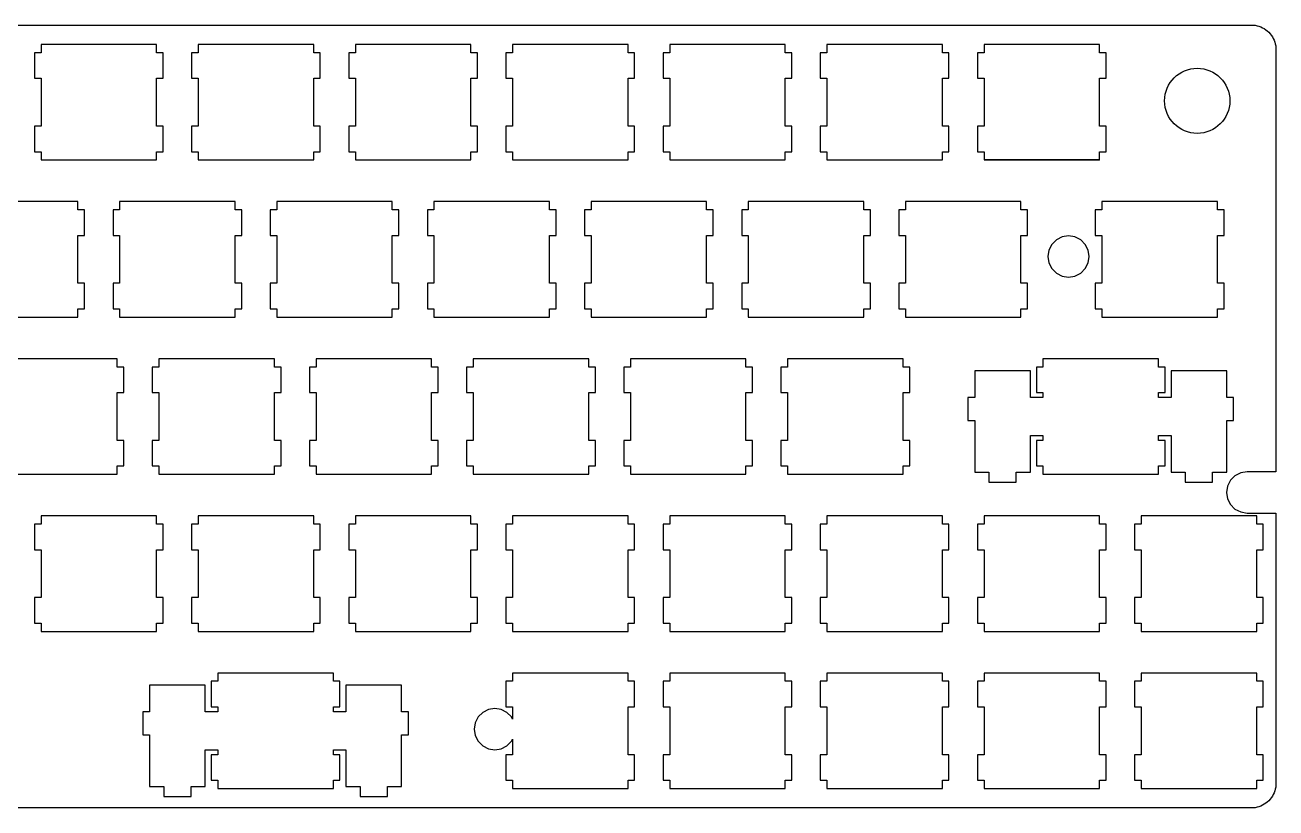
# Model space of a CAD drawing. Extents: x 0 to 285, y 0 to 95.
# Drawn here: x 133.8 to 285.5, y 0.2 to 95.2 of the extents above; entities that cross this region are included whole.
import ezdxf

# ---------------------------------------------------------------- set-up
doc = ezdxf.new("R2010")
doc.units = 0
doc.header["$MEASUREMENT"] = 0

msp = doc.modelspace()

# ---------------------------------------------------------------- linework, layer by layer
at = {"color": 0}
for p, q in [((3.09507, 95.1548), (282.47, 95.1548)), ((282.47, 95.1548), (282.706, 95.1452)), ((282.706, 95.1452), (282.94, 95.1191)), ((282.94, 95.1191), (283.17, 95.0722)), ((283.17, 95.0722), (283.398, 95.0087)), ((283.398, 95.0087), (283.618, 94.9262)), ((283.618, 94.9262), (283.832, 94.8284)), ((283.832, 94.8284), (284.037, 94.7127)), ((284.037, 94.7127), (284.234, 94.5829)), ((284.234, 94.5829), (284.419, 94.4369)), ((284.419, 94.4369), (284.591, 94.277)), ((284.591, 94.277), (284.751, 94.1035)), ((284.751, 94.1035), (284.897, 93.919)), ((135.782, 92.7929), (135.782, 91.7924)), ((149.783, 92.7929), (135.782, 92.7929)), ((149.783, 91.7924), (149.783, 92.7929)), ((154.831, 92.7929), (154.831, 91.7924)), ((168.832, 92.7929), (154.831, 92.7929)), ((168.832, 91.7924), (168.832, 92.7929)), ((173.882, 92.7929), (173.882, 91.7924)), ((187.883, 92.7929), (173.882, 92.7929)), ((187.883, 91.7924), (187.883, 92.7929)), ((192.931, 92.7929), (192.931, 91.7924)), ((206.932, 92.7929), (192.931, 92.7929)), ((206.932, 91.7924), (206.932, 92.7929)), ((211.982, 92.7929), (211.982, 91.7924)), ((225.983, 92.7929), (211.982, 92.7929)), ((225.983, 91.7924), (225.983, 92.7929)), ((231.032, 92.7929), (231.032, 91.7924)), ((245.033, 92.7929), (231.032, 92.7929)), ((245.033, 91.7924), (245.033, 92.7929)), ((250.081, 92.7929), (250.081, 91.7924)), ((264.082, 92.7929), (250.081, 92.7929)), ((264.082, 91.7924), (264.082, 92.7929)), ((284.897, 93.919), (285.028, 93.7232)), ((285.028, 93.7232), (285.144, 93.5164)), ((285.144, 93.5164), (285.242, 93.3027)), ((285.242, 93.3027), (285.323, 93.0822)), ((285.323, 93.0822), (285.388, 92.855)), ((285.388, 92.855), (285.433, 92.625)), ((285.433, 92.625), (285.461, 92.3907)), ((135.782, 91.7924), (134.983, 91.7924)), ((134.983, 91.7924), (134.983, 88.6919)), ((150.581, 91.7924), (149.783, 91.7924)), ((150.581, 88.6919), (150.581, 91.7924)), ((154.831, 91.7924), (154.033, 91.7924)), ((154.033, 91.7924), (154.033, 88.6919)), ((169.632, 91.7924), (168.832, 91.7924)), ((169.632, 88.6919), (169.632, 91.7924)), ((173.882, 91.7924), (173.082, 91.7924)), ((173.082, 91.7924), (173.082, 88.6919)), ((188.681, 91.7924), (187.883, 91.7924)), ((188.681, 88.6919), (188.681, 91.7924)), ((192.931, 91.7924), (192.133, 91.7924)), ((192.133, 91.7924), (192.133, 88.6919)), ((207.732, 91.7924), (206.932, 91.7924)), ((207.732, 88.6919), (207.732, 91.7924)), ((211.982, 91.7924), (211.182, 91.7924)), ((211.182, 91.7924), (211.182, 88.6919)), ((226.782, 91.7924), (225.983, 91.7924)), ((226.782, 88.6919), (226.782, 91.7924)), ((231.032, 91.7924), (230.233, 91.7924)), ((230.233, 91.7924), (230.233, 88.6919)), ((245.831, 91.7924), (245.033, 91.7924)), ((245.831, 88.6919), (245.831, 91.7924)), ((250.081, 91.7924), (249.283, 91.7924)), ((249.283, 91.7924), (249.283, 88.6919)), ((264.881, 91.7924), (264.082, 91.7924)), ((264.881, 88.6919), (264.881, 91.7924)), ((285.461, 92.3907), (285.47, 92.1551)), ((285.47, 92.1551), (285.47, 40.991)), ((134.983, 88.6919), (135.782, 88.6919)), ((135.782, 88.6919), (135.782, 82.8933)), ((149.783, 82.8933), (149.783, 88.6919)), ((149.783, 88.6919), (150.581, 88.6919)), ((154.033, 88.6919), (154.831, 88.6919)), ((154.831, 88.6919), (154.831, 82.8933)), ((168.832, 82.8933), (168.832, 88.6919)), ((168.832, 88.6919), (169.632, 88.6919)), ((173.082, 88.6919), (173.882, 88.6919)), ((173.882, 88.6919), (173.882, 82.8933)), ((187.883, 82.8933), (187.883, 88.6919)), ((187.883, 88.6919), (188.681, 88.6919)), ((192.133, 88.6919), (192.931, 88.6919)), ((192.931, 88.6919), (192.931, 82.8933)), ((206.932, 82.8933), (206.932, 88.6919)), ((206.932, 88.6919), (207.732, 88.6919)), ((211.182, 88.6919), (211.982, 88.6919)), ((211.982, 88.6919), (211.982, 82.8933)), ((225.983, 82.8933), (225.983, 88.6919)), ((225.983, 88.6919), (226.782, 88.6919)), ((230.233, 88.6919), (231.032, 88.6919)), ((231.032, 88.6919), (231.032, 82.8933)), ((245.033, 82.8933), (245.033, 88.6919)), ((245.033, 88.6919), (245.831, 88.6919)), ((249.283, 88.6919), (250.081, 88.6919)), ((250.081, 88.6919), (250.081, 82.8933)), ((264.082, 82.8933), (264.082, 88.6919)), ((264.082, 88.6919), (264.881, 88.6919)), ((135.782, 82.8933), (134.983, 82.8933)), ((134.983, 82.8933), (134.983, 79.7927)), ((150.581, 82.8933), (149.783, 82.8933)), ((150.581, 79.7927), (150.581, 82.8933)), ((154.831, 82.8933), (154.033, 82.8933)), ((154.033, 82.8933), (154.033, 79.7927)), ((169.632, 82.8933), (168.832, 82.8933)), ((169.632, 79.7927), (169.632, 82.8933)), ((173.882, 82.8933), (173.082, 82.8933)), ((173.082, 82.8933), (173.082, 79.7927)), ((188.681, 82.8933), (187.883, 82.8933)), ((188.681, 79.7927), (188.681, 82.8933)), ((192.931, 82.8933), (192.133, 82.8933)), ((192.133, 82.8933), (192.133, 79.7927)), ((207.732, 82.8933), (206.932, 82.8933)), ((207.732, 79.7927), (207.732, 82.8933)), ((211.982, 82.8933), (211.182, 82.8933)), ((211.182, 82.8933), (211.182, 79.7927)), ((226.782, 82.8933), (225.983, 82.8933)), ((226.782, 79.7927), (226.782, 82.8933)), ((231.032, 82.8933), (230.233, 82.8933)), ((230.233, 82.8933), (230.233, 79.7927)), ((245.831, 82.8933), (245.033, 82.8933)), ((245.831, 79.7927), (245.831, 82.8933)), ((250.081, 82.8933), (249.283, 82.8933)), ((249.283, 82.8933), (249.283, 79.7927)), ((264.881, 82.8933), (264.082, 82.8933)), ((264.881, 79.7927), (264.881, 82.8933)), ((134.983, 79.7927), (135.782, 79.7927)), ((135.782, 79.7927), (135.782, 78.7922)), ((149.783, 78.7922), (149.783, 79.7927)), ((149.783, 79.7927), (150.581, 79.7927)), ((154.033, 79.7927), (154.831, 79.7927)), ((154.831, 79.7927), (154.831, 78.7922)), ((168.832, 78.7922), (168.832, 79.7927)), ((168.832, 79.7927), (169.632, 79.7927)), ((173.082, 79.7927), (173.882, 79.7927)), ((173.882, 79.7927), (173.882, 78.7922)), ((187.883, 78.7922), (187.883, 79.7927)), ((187.883, 79.7927), (188.681, 79.7927)), ((192.133, 79.7927), (192.931, 79.7927)), ((192.931, 79.7927), (192.931, 78.7922)), ((206.932, 78.7922), (206.932, 79.7927)), ((206.932, 79.7927), (207.732, 79.7927)), ((211.182, 79.7927), (211.982, 79.7927)), ((211.982, 79.7927), (211.982, 78.7922)), ((225.983, 78.7922), (225.983, 79.7927)), ((225.983, 79.7927), (226.782, 79.7927)), ((230.233, 79.7927), (231.032, 79.7927)), ((231.032, 79.7927), (231.032, 78.7922)), ((245.033, 78.7922), (245.033, 79.7927)), ((245.033, 79.7927), (245.831, 79.7927)), ((249.283, 79.7927), (250.081, 79.7927)), ((250.081, 79.7927), (250.081, 78.7922)), ((264.082, 78.7922), (264.082, 79.7927)), ((264.082, 79.7927), (264.881, 79.7927)), ((135.782, 78.7922), (149.783, 78.7922)), ((154.831, 78.7922), (168.832, 78.7922)), ((173.882, 78.7922), (187.883, 78.7922)), ((192.931, 78.7922), (206.932, 78.7922)), ((211.982, 78.7922), (225.983, 78.7922)), ((231.032, 78.7922), (245.033, 78.7922)), ((250.081, 78.7922), (264.082, 78.7922)), ((140.258, 73.7429), (126.257, 73.7429)), ((140.258, 72.7424), (140.258, 73.7429)), ((145.306, 73.7429), (145.306, 72.7424)), ((159.307, 73.7429), (145.306, 73.7429)), ((159.307, 72.7424), (159.307, 73.7429)), ((164.357, 73.7429), (164.357, 72.7424)), ((178.358, 73.7429), (164.357, 73.7429)), ((178.358, 72.7424), (178.358, 73.7429)), ((183.407, 73.7429), (183.407, 72.7424)), ((197.408, 73.7429), (183.407, 73.7429)), ((197.408, 72.7424), (197.408, 73.7429)), ((202.456, 73.7429), (202.456, 72.7424)), ((216.457, 73.7429), (202.456, 73.7429)), ((216.457, 72.7424), (216.457, 73.7429)), ((221.507, 73.7429), (221.507, 72.7424)), ((235.508, 73.7429), (221.507, 73.7429)), ((235.508, 72.7424), (235.508, 73.7429)), ((240.556, 73.7429), (240.556, 72.7424)), ((254.557, 73.7429), (240.556, 73.7429)), ((254.557, 72.7424), (254.557, 73.7429)), ((264.37, 73.7429), (264.37, 72.7424)), ((278.369, 73.7429), (264.37, 73.7429)), ((278.369, 72.7424), (278.369, 73.7429)), ((141.056, 72.7424), (140.258, 72.7424)), ((141.056, 69.6419), (141.056, 72.7424)), ((145.306, 72.7424), (144.508, 72.7424)), ((144.508, 72.7424), (144.508, 69.6419)), ((160.107, 72.7424), (159.307, 72.7424)), ((160.107, 69.6419), (160.107, 72.7424)), ((164.357, 72.7424), (163.557, 72.7424)), ((163.557, 72.7424), (163.557, 69.6419)), ((179.157, 72.7424), (178.358, 72.7424)), ((179.157, 69.6419), (179.157, 72.7424)), ((183.407, 72.7424), (182.608, 72.7424)), ((182.608, 72.7424), (182.608, 69.6419)), ((198.206, 72.7424), (197.408, 72.7424)), ((198.206, 69.6419), (198.206, 72.7424)), ((202.456, 72.7424), (201.658, 72.7424)), ((201.658, 72.7424), (201.658, 69.6419)), ((217.257, 72.7424), (216.457, 72.7424)), ((217.257, 69.6419), (217.257, 72.7424)), ((221.507, 72.7424), (220.707, 72.7424)), ((220.707, 72.7424), (220.707, 69.6419)), ((236.306, 72.7424), (235.508, 72.7424)), ((236.306, 69.6419), (236.306, 72.7424)), ((240.556, 72.7424), (239.758, 72.7424)), ((239.758, 72.7424), (239.758, 69.6419)), ((255.356, 72.7424), (254.557, 72.7424)), ((255.356, 69.6419), (255.356, 72.7424)), ((264.37, 72.7424), (263.569, 72.7424)), ((263.569, 72.7424), (263.569, 69.6419)), ((279.17, 72.7424), (278.369, 72.7424)), ((279.17, 69.6419), (279.17, 72.7424)), ((140.258, 63.8433), (140.258, 69.6419)), ((140.258, 69.6419), (141.056, 69.6419)), ((144.508, 69.6419), (145.306, 69.6419)), ((145.306, 69.6419), (145.306, 63.8433)), ((159.307, 63.8433), (159.307, 69.6419)), ((159.307, 69.6419), (160.107, 69.6419)), ((163.557, 69.6419), (164.357, 69.6419)), ((164.357, 69.6419), (164.357, 63.8433)), ((178.358, 63.8433), (178.358, 69.6419)), ((178.358, 69.6419), (179.157, 69.6419)), ((182.608, 69.6419), (183.407, 69.6419)), ((183.407, 69.6419), (183.407, 63.8433)), ((197.408, 63.8433), (197.408, 69.6419)), ((197.408, 69.6419), (198.206, 69.6419)), ((201.658, 69.6419), (202.456, 69.6419)), ((202.456, 69.6419), (202.456, 63.8433)), ((216.457, 63.8433), (216.457, 69.6419)), ((216.457, 69.6419), (217.257, 69.6419)), ((220.707, 69.6419), (221.507, 69.6419)), ((221.507, 69.6419), (221.507, 63.8433)), ((235.508, 63.8433), (235.508, 69.6419)), ((235.508, 69.6419), (236.306, 69.6419)), ((239.758, 69.6419), (240.556, 69.6419)), ((240.556, 69.6419), (240.556, 63.8433)), ((254.557, 63.8433), (254.557, 69.6419)), ((254.557, 69.6419), (255.356, 69.6419)), ((258.309, 68.5617), (257.955, 67.8642)), ((258.863, 69.1141), (258.309, 68.5617)), ((259.559, 69.4697), (258.863, 69.1141)), ((260.332, 69.5911), (259.559, 69.4697)), ((261.105, 69.4697), (260.332, 69.5911)), ((261.801, 69.1141), (261.105, 69.4697)), ((262.355, 68.5617), (261.801, 69.1141)), ((262.709, 67.8642), (262.355, 68.5617)), ((263.569, 69.6419), (264.37, 69.6419)), ((264.37, 69.6419), (264.37, 63.8433)), ((278.369, 63.8433), (278.369, 69.6419)), ((278.369, 69.6419), (279.17, 69.6419)), ((257.955, 67.8642), (257.832, 67.0913)), ((257.832, 67.0913), (257.955, 66.3194)), ((262.832, 67.0913), (262.709, 67.8642)), ((262.709, 66.3194), (262.832, 67.0913)), ((257.955, 66.3194), (258.309, 65.6223)), ((258.309, 65.6223), (258.863, 65.0695)), ((261.801, 65.0695), (262.355, 65.6223)), ((262.355, 65.6223), (262.709, 66.3194)), ((141.056, 63.8433), (140.258, 63.8433)), ((141.056, 60.7427), (141.056, 63.8433)), ((145.306, 63.8433), (144.508, 63.8433)), ((144.508, 63.8433), (144.508, 60.7427)), ((160.107, 63.8433), (159.307, 63.8433)), ((160.107, 60.7427), (160.107, 63.8433)), ((164.357, 63.8433), (163.557, 63.8433)), ((163.557, 63.8433), (163.557, 60.7427)), ((179.157, 63.8433), (178.358, 63.8433)), ((179.157, 60.7427), (179.157, 63.8433)), ((183.407, 63.8433), (182.608, 63.8433)), ((182.608, 63.8433), (182.608, 60.7427)), ((198.206, 63.8433), (197.408, 63.8433)), ((198.206, 60.7427), (198.206, 63.8433)), ((202.456, 63.8433), (201.658, 63.8433)), ((201.658, 63.8433), (201.658, 60.7427)), ((217.257, 63.8433), (216.457, 63.8433)), ((217.257, 60.7427), (217.257, 63.8433)), ((221.507, 63.8433), (220.707, 63.8433)), ((220.707, 63.8433), (220.707, 60.7427)), ((236.306, 63.8433), (235.508, 63.8433)), ((236.306, 60.7427), (236.306, 63.8433)), ((240.556, 63.8433), (239.758, 63.8433)), ((239.758, 63.8433), (239.758, 60.7427)), ((255.356, 63.8433), (254.557, 63.8433)), ((255.356, 60.7427), (255.356, 63.8433)), ((258.863, 65.0695), (259.559, 64.7139)), ((259.559, 64.7139), (260.332, 64.5901)), ((260.332, 64.5901), (261.105, 64.7139)), ((261.105, 64.7139), (261.801, 65.0695)), ((264.37, 63.8433), (263.569, 63.8433)), ((263.569, 63.8433), (263.569, 60.7427)), ((279.17, 63.8433), (278.369, 63.8433)), ((279.17, 60.7427), (279.17, 63.8433)), ((140.258, 59.7422), (140.258, 60.7427)), ((140.258, 60.7427), (141.056, 60.7427)), ((144.508, 60.7427), (145.306, 60.7427)), ((145.306, 60.7427), (145.306, 59.7422)), ((159.307, 59.7422), (159.307, 60.7427)), ((159.307, 60.7427), (160.107, 60.7427)), ((163.557, 60.7427), (164.357, 60.7427)), ((164.357, 60.7427), (164.357, 59.7422)), ((178.358, 59.7422), (178.358, 60.7427)), ((178.358, 60.7427), (179.157, 60.7427)), ((182.608, 60.7427), (183.407, 60.7427)), ((183.407, 60.7427), (183.407, 59.7422)), ((197.408, 59.7422), (197.408, 60.7427)), ((197.408, 60.7427), (198.206, 60.7427)), ((201.658, 60.7427), (202.456, 60.7427)), ((202.456, 60.7427), (202.456, 59.7422)), ((216.457, 59.7422), (216.457, 60.7427)), ((216.457, 60.7427), (217.257, 60.7427)), ((220.707, 60.7427), (221.507, 60.7427)), ((221.507, 60.7427), (221.507, 59.7422)), ((235.508, 59.7422), (235.508, 60.7427)), ((235.508, 60.7427), (236.306, 60.7427)), ((239.758, 60.7427), (240.556, 60.7427)), ((240.556, 60.7427), (240.556, 59.7422)), ((254.557, 59.7422), (254.557, 60.7427)), ((254.557, 60.7427), (255.356, 60.7427)), ((263.569, 60.7427), (264.37, 60.7427)), ((264.37, 60.7427), (264.37, 59.7422)), ((278.369, 59.7422), (278.369, 60.7427)), ((278.369, 60.7427), (279.17, 60.7427)), ((126.257, 59.7422), (140.258, 59.7422)), ((145.306, 59.7422), (159.307, 59.7422)), ((164.357, 59.7422), (178.358, 59.7422)), ((183.407, 59.7422), (197.408, 59.7422)), ((202.456, 59.7422), (216.457, 59.7422)), ((221.507, 59.7422), (235.508, 59.7422)), ((240.556, 59.7422), (254.557, 59.7422)), ((264.37, 59.7422), (278.369, 59.7422)), ((145.019, 54.6915), (131.02, 54.6915)), ((145.019, 53.691), (145.019, 54.6915)), ((150.07, 54.6915), (150.07, 53.691)), ((164.069, 54.6915), (150.07, 54.6915)), ((164.069, 53.691), (164.069, 54.6915)), ((169.121, 54.6915), (169.121, 53.691)), ((183.121, 54.6915), (169.121, 54.6915)), ((183.121, 53.691), (183.121, 54.6915)), ((188.17, 54.6915), (188.17, 53.691)), ((202.169, 54.6915), (188.17, 54.6915)), ((202.169, 53.691), (202.169, 54.6915)), ((207.221, 54.6915), (207.221, 53.691)), ((221.221, 54.6915), (207.221, 54.6915)), ((221.221, 53.691), (221.221, 54.6915)), ((226.271, 54.6915), (226.271, 53.691)), ((240.271, 54.6915), (226.271, 54.6915)), ((240.271, 53.691), (240.271, 54.6915)), ((257.225, 54.6915), (257.225, 53.691)), ((271.225, 54.6915), (257.225, 54.6915)), ((271.225, 53.691), (271.225, 54.6915)), ((145.82, 53.691), (145.019, 53.691)), ((145.82, 50.5919), (145.82, 53.691)), ((150.07, 53.691), (149.269, 53.691)), ((149.269, 53.691), (149.269, 50.5919)), ((164.87, 53.691), (164.069, 53.691)), ((164.87, 50.5919), (164.87, 53.691)), ((169.121, 53.691), (168.319, 53.691)), ((168.319, 53.691), (168.319, 50.5919)), ((183.92, 53.691), (183.121, 53.691)), ((183.92, 50.5919), (183.92, 53.691)), ((188.17, 53.691), (187.371, 53.691)), ((187.371, 53.691), (187.371, 50.5919)), ((202.97, 53.691), (202.169, 53.691)), ((202.97, 50.5919), (202.97, 53.691)), ((207.221, 53.691), (206.419, 53.691)), ((206.419, 53.691), (206.419, 50.5919)), ((222.02, 53.691), (221.221, 53.691)), ((222.02, 50.5919), (222.02, 53.691)), ((226.271, 53.691), (225.471, 53.691)), ((225.471, 53.691), (225.471, 50.5919)), ((241.07, 53.691), (240.271, 53.691)), ((241.07, 50.5919), (241.07, 53.691)), ((255.7, 53.2211), (248.951, 53.2211)), ((248.951, 53.2211), (248.951, 49.9925)), ((255.7, 49.9925), (255.7, 53.2211)), ((257.225, 53.691), (256.425, 53.691)), ((256.425, 53.691), (256.425, 50.5919)), ((272.026, 53.691), (271.225, 53.691)), ((272.026, 50.5919), (272.026, 53.691)), ((279.501, 53.2211), (272.751, 53.2211)), ((272.751, 53.2211), (272.751, 49.9925)), ((279.501, 49.9925), (279.501, 53.2211)), ((145.019, 44.7918), (145.019, 50.5919)), ((145.019, 50.5919), (145.82, 50.5919)), ((149.269, 50.5919), (150.07, 50.5919)), ((150.07, 50.5919), (150.07, 44.7918)), ((164.069, 44.7918), (164.069, 50.5919)), ((164.069, 50.5919), (164.87, 50.5919)), ((168.319, 50.5919), (169.121, 50.5919)), ((169.121, 50.5919), (169.121, 44.7918)), ((183.121, 44.7918), (183.121, 50.5919)), ((183.121, 50.5919), (183.92, 50.5919)), ((187.371, 50.5919), (188.17, 50.5919)), ((188.17, 50.5919), (188.17, 44.7918)), ((202.169, 44.7918), (202.169, 50.5919)), ((202.169, 50.5919), (202.97, 50.5919)), ((206.419, 50.5919), (207.221, 50.5919)), ((207.221, 50.5919), (207.221, 44.7918)), ((221.221, 44.7918), (221.221, 50.5919)), ((221.221, 50.5919), (222.02, 50.5919)), ((225.471, 50.5919), (226.271, 50.5919)), ((226.271, 50.5919), (226.271, 44.7918)), ((240.271, 44.7918), (240.271, 50.5919)), ((240.271, 50.5919), (241.07, 50.5919)), ((256.425, 50.5919), (257.225, 50.5919)), ((257.225, 50.5919), (257.225, 49.9925)), ((271.225, 49.9925), (271.225, 50.5919)), ((271.225, 50.5919), (272.026, 50.5919)), ((248.951, 49.9925), (248.127, 49.9925)), ((248.127, 49.9925), (248.127, 47.1911)), ((257.225, 49.9925), (255.7, 49.9925)), ((272.751, 49.9925), (271.225, 49.9925)), ((280.326, 49.9925), (279.501, 49.9925)), ((280.326, 47.1911), (280.326, 49.9925)), ((248.127, 47.1911), (248.951, 47.1911)), ((248.951, 47.1911), (248.951, 40.9222)), ((279.501, 40.9222), (279.501, 47.1911)), ((279.501, 47.1911), (280.326, 47.1911)), ((145.82, 44.7918), (145.019, 44.7918)), ((145.82, 41.6913), (145.82, 44.7918)), ((150.07, 44.7918), (149.269, 44.7918)), ((149.269, 44.7918), (149.269, 41.6913)), ((164.87, 44.7918), (164.069, 44.7918)), ((164.87, 41.6913), (164.87, 44.7918)), ((169.121, 44.7918), (168.319, 44.7918)), ((168.319, 44.7918), (168.319, 41.6913)), ((183.92, 44.7918), (183.121, 44.7918)), ((183.92, 41.6913), (183.92, 44.7918)), ((188.17, 44.7918), (187.371, 44.7918)), ((187.371, 44.7918), (187.371, 41.6913)), ((202.97, 44.7918), (202.169, 44.7918)), ((202.97, 41.6913), (202.97, 44.7918)), ((207.221, 44.7918), (206.419, 44.7918)), ((206.419, 44.7918), (206.419, 41.6913)), ((222.02, 44.7918), (221.221, 44.7918)), ((222.02, 41.6913), (222.02, 44.7918)), ((226.271, 44.7918), (225.471, 44.7918)), ((225.471, 44.7918), (225.471, 41.6913)), ((241.07, 44.7918), (240.271, 44.7918)), ((241.07, 41.6913), (241.07, 44.7918)), ((255.7, 40.9222), (255.7, 45.3926)), ((255.7, 45.3926), (257.225, 45.3926)), ((257.225, 44.7918), (256.425, 44.7918)), ((256.425, 44.7918), (256.425, 41.6913)), ((257.225, 45.3926), (257.225, 44.7918)), ((271.225, 44.7918), (271.225, 45.3926)), ((271.225, 45.3926), (272.751, 45.3926)), ((272.026, 44.7918), (271.225, 44.7918)), ((272.026, 41.6913), (272.026, 44.7918)), ((272.751, 45.3926), (272.751, 40.9222)), ((145.019, 40.6922), (145.019, 41.6913)), ((145.019, 41.6913), (145.82, 41.6913)), ((149.269, 41.6913), (150.07, 41.6913)), ((150.07, 41.6913), (150.07, 40.6922)), ((164.069, 40.6922), (164.069, 41.6913)), ((164.069, 41.6913), (164.87, 41.6913)), ((168.319, 41.6913), (169.121, 41.6913)), ((169.121, 41.6913), (169.121, 40.6922)), ((183.121, 40.6922), (183.121, 41.6913)), ((183.121, 41.6913), (183.92, 41.6913)), ((187.371, 41.6913), (188.17, 41.6913)), ((188.17, 41.6913), (188.17, 40.6922)), ((202.169, 40.6922), (202.169, 41.6913)), ((202.169, 41.6913), (202.97, 41.6913)), ((206.419, 41.6913), (207.221, 41.6913)), ((207.221, 41.6913), (207.221, 40.6922)), ((221.221, 40.6922), (221.221, 41.6913)), ((221.221, 41.6913), (222.02, 41.6913)), ((225.471, 41.6913), (226.271, 41.6913)), ((226.271, 41.6913), (226.271, 40.6922)), ((240.271, 40.6922), (240.271, 41.6913)), ((240.271, 41.6913), (241.07, 41.6913)), ((256.425, 41.6913), (257.225, 41.6913)), ((257.225, 41.6913), (257.225, 40.6922)), ((271.225, 40.6922), (271.225, 41.6913)), ((271.225, 41.6913), (272.026, 41.6913)), ((281.97, 40.991), (281.197, 40.87)), ((285.47, 40.991), (281.97, 40.991)), ((131.02, 40.6922), (145.019, 40.6922)), ((150.07, 40.6922), (164.069, 40.6922)), ((169.121, 40.6922), (183.121, 40.6922)), ((188.17, 40.6922), (202.169, 40.6922)), ((207.221, 40.6922), (221.221, 40.6922)), ((226.271, 40.6922), (240.271, 40.6922)), ((248.951, 40.9222), (250.676, 40.9222)), ((250.676, 40.9222), (250.676, 39.7221)), ((250.676, 39.7221), (253.974, 39.7221)), ((253.974, 39.7221), (253.974, 40.9222)), ((253.974, 40.9222), (255.7, 40.9222)), ((257.225, 40.6922), (271.225, 40.6922)), ((272.751, 40.9222), (274.475, 40.9222)), ((274.475, 40.9222), (274.475, 39.7221)), ((274.475, 39.7221), (277.775, 39.7221)), ((277.775, 39.7221), (277.775, 40.9222)), ((277.775, 40.9222), (279.501, 40.9222)), ((279.947, 39.9616), (279.593, 39.2645)), ((280.501, 40.5144), (279.947, 39.9616)), ((281.197, 40.87), (280.501, 40.5144)), ((279.593, 39.2645), (279.47, 38.4926)), ((279.47, 38.4926), (279.593, 37.7183)), ((279.593, 37.7183), (279.947, 37.0223)), ((279.947, 37.0223), (280.501, 36.4684)), ((280.501, 36.4684), (281.197, 36.1128)), ((135.782, 35.6429), (135.782, 34.6425)), ((149.783, 35.6429), (135.782, 35.6429)), ((149.783, 34.6425), (149.783, 35.6429)), ((154.831, 35.6429), (154.831, 34.6425)), ((168.832, 35.6429), (154.831, 35.6429)), ((168.832, 34.6425), (168.832, 35.6429)), ((173.882, 35.6429), (173.882, 34.6425)), ((187.883, 35.6429), (173.882, 35.6429)), ((187.883, 34.6425), (187.883, 35.6429)), ((192.931, 35.6429), (192.931, 34.6425)), ((206.932, 35.6429), (192.931, 35.6429)), ((206.932, 34.6425), (206.932, 35.6429)), ((211.982, 35.6429), (211.982, 34.6425)), ((225.983, 35.6429), (211.982, 35.6429)), ((225.983, 34.6425), (225.983, 35.6429)), ((231.032, 35.6429), (231.032, 34.6425)), ((245.033, 35.6429), (231.032, 35.6429)), ((245.033, 34.6425), (245.033, 35.6429)), ((250.081, 35.6429), (250.081, 34.6425)), ((264.082, 35.6429), (250.081, 35.6429)), ((264.082, 34.6425), (264.082, 35.6429)), ((269.131, 35.6429), (269.131, 34.6425)), ((283.132, 35.6429), (269.131, 35.6429)), ((281.197, 36.1128), (281.97, 35.9914)), ((281.97, 35.9914), (285.47, 35.9914)), ((283.132, 34.6425), (283.132, 35.6429)), ((285.47, 35.9914), (285.47, 3.22737)), ((135.782, 34.6425), (134.983, 34.6425)), ((134.983, 34.6425), (134.983, 31.5419)), ((150.581, 34.6425), (149.783, 34.6425)), ((150.581, 31.5419), (150.581, 34.6425)), ((154.831, 34.6425), (154.033, 34.6425)), ((154.033, 34.6425), (154.033, 31.5419)), ((169.632, 34.6425), (168.832, 34.6425)), ((169.632, 31.5419), (169.632, 34.6425)), ((173.882, 34.6425), (173.082, 34.6425)), ((173.082, 34.6425), (173.082, 31.5419)), ((188.681, 34.6425), (187.883, 34.6425)), ((188.681, 31.5419), (188.681, 34.6425)), ((192.931, 34.6425), (192.133, 34.6425)), ((192.133, 34.6425), (192.133, 31.5419)), ((207.732, 34.6425), (206.932, 34.6425)), ((207.732, 31.5419), (207.732, 34.6425)), ((211.982, 34.6425), (211.182, 34.6425)), ((211.182, 34.6425), (211.182, 31.5419)), ((226.782, 34.6425), (225.983, 34.6425)), ((226.782, 31.5419), (226.782, 34.6425)), ((231.032, 34.6425), (230.233, 34.6425)), ((230.233, 34.6425), (230.233, 31.5419)), ((245.831, 34.6425), (245.033, 34.6425)), ((245.831, 31.5419), (245.831, 34.6425)), ((250.081, 34.6425), (249.283, 34.6425)), ((249.283, 34.6425), (249.283, 31.5419)), ((264.881, 34.6425), (264.082, 34.6425)), ((264.881, 31.5419), (264.881, 34.6425)), ((269.131, 34.6425), (268.332, 34.6425)), ((268.332, 34.6425), (268.332, 31.5419)), ((283.931, 34.6425), (283.132, 34.6425)), ((283.931, 31.5419), (283.931, 34.6425)), ((134.983, 31.5419), (135.782, 31.5419)), ((135.782, 31.5419), (135.782, 25.7418)), ((149.783, 25.7418), (149.783, 31.5419)), ((149.783, 31.5419), (150.581, 31.5419)), ((154.033, 31.5419), (154.831, 31.5419)), ((154.831, 31.5419), (154.831, 25.7418)), ((168.832, 25.7418), (168.832, 31.5419)), ((168.832, 31.5419), (169.632, 31.5419)), ((173.082, 31.5419), (173.882, 31.5419)), ((173.882, 31.5419), (173.882, 25.7418)), ((187.883, 25.7418), (187.883, 31.5419)), ((187.883, 31.5419), (188.681, 31.5419)), ((192.133, 31.5419), (192.931, 31.5419)), ((192.931, 31.5419), (192.931, 25.7418)), ((206.932, 25.7418), (206.932, 31.5419)), ((206.932, 31.5419), (207.732, 31.5419)), ((211.182, 31.5419), (211.982, 31.5419)), ((211.982, 31.5419), (211.982, 25.7418)), ((225.983, 25.7418), (225.983, 31.5419)), ((225.983, 31.5419), (226.782, 31.5419)), ((230.233, 31.5419), (231.032, 31.5419)), ((231.032, 31.5419), (231.032, 25.7418)), ((245.033, 25.7418), (245.033, 31.5419)), ((245.033, 31.5419), (245.831, 31.5419)), ((249.283, 31.5419), (250.081, 31.5419)), ((250.081, 31.5419), (250.081, 25.7418)), ((264.082, 25.7418), (264.082, 31.5419)), ((264.082, 31.5419), (264.881, 31.5419)), ((268.332, 31.5419), (269.131, 31.5419)), ((269.131, 31.5419), (269.131, 25.7418)), ((283.132, 25.7418), (283.132, 31.5419)), ((283.132, 31.5419), (283.931, 31.5419)), ((135.782, 25.7418), (134.983, 25.7418)), ((134.983, 25.7418), (134.983, 22.6425)), ((150.581, 25.7418), (149.783, 25.7418)), ((150.581, 22.6425), (150.581, 25.7418)), ((154.831, 25.7418), (154.033, 25.7418)), ((154.033, 25.7418), (154.033, 22.6425)), ((169.632, 25.7418), (168.832, 25.7418)), ((169.632, 22.6425), (169.632, 25.7418)), ((173.882, 25.7418), (173.082, 25.7418)), ((173.082, 25.7418), (173.082, 22.6425)), ((188.681, 25.7418), (187.883, 25.7418)), ((188.681, 22.6425), (188.681, 25.7418)), ((192.931, 25.7418), (192.133, 25.7418)), ((192.133, 25.7418), (192.133, 22.6425)), ((207.732, 25.7418), (206.932, 25.7418)), ((207.732, 22.6425), (207.732, 25.7418)), ((211.982, 25.7418), (211.182, 25.7418)), ((211.182, 25.7418), (211.182, 22.6425)), ((226.782, 25.7418), (225.983, 25.7418)), ((226.782, 22.6425), (226.782, 25.7418)), ((231.032, 25.7418), (230.233, 25.7418)), ((230.233, 25.7418), (230.233, 22.6425)), ((245.831, 25.7418), (245.033, 25.7418)), ((245.831, 22.6425), (245.831, 25.7418)), ((250.081, 25.7418), (249.283, 25.7418)), ((249.283, 25.7418), (249.283, 22.6425)), ((264.881, 25.7418), (264.082, 25.7418)), ((264.881, 22.6425), (264.881, 25.7418)), ((269.131, 25.7418), (268.332, 25.7418)), ((268.332, 25.7418), (268.332, 22.6425)), ((283.931, 25.7418), (283.132, 25.7418)), ((283.931, 22.6425), (283.931, 25.7418)), ((134.983, 22.6425), (135.782, 22.6425)), ((135.782, 22.6425), (135.782, 21.6421)), ((135.782, 21.6421), (149.783, 21.6421)), ((149.783, 21.6421), (149.783, 22.6425)), ((149.783, 22.6425), (150.581, 22.6425)), ((154.033, 22.6425), (154.831, 22.6425)), ((154.831, 22.6425), (154.831, 21.6421)), ((154.831, 21.6421), (168.832, 21.6421)), ((168.832, 21.6421), (168.832, 22.6425)), ((168.832, 22.6425), (169.632, 22.6425)), ((173.082, 22.6425), (173.882, 22.6425)), ((173.882, 22.6425), (173.882, 21.6421)), ((173.882, 21.6421), (187.883, 21.6421)), ((187.883, 21.6421), (187.883, 22.6425)), ((187.883, 22.6425), (188.681, 22.6425)), ((192.133, 22.6425), (192.931, 22.6425)), ((192.931, 22.6425), (192.931, 21.6421)), ((192.931, 21.6421), (206.932, 21.6421)), ((206.932, 21.6421), (206.932, 22.6425)), ((206.932, 22.6425), (207.732, 22.6425)), ((211.182, 22.6425), (211.982, 22.6425)), ((211.982, 22.6425), (211.982, 21.6421)), ((211.982, 21.6421), (225.983, 21.6421)), ((225.983, 21.6421), (225.983, 22.6425)), ((225.983, 22.6425), (226.782, 22.6425)), ((230.233, 22.6425), (231.032, 22.6425)), ((231.032, 22.6425), (231.032, 21.6421)), ((231.032, 21.6421), (245.033, 21.6421)), ((245.033, 21.6421), (245.033, 22.6425)), ((245.033, 22.6425), (245.831, 22.6425)), ((249.283, 22.6425), (250.081, 22.6425)), ((250.081, 22.6425), (250.081, 21.6421)), ((250.081, 21.6421), (264.082, 21.6421)), ((264.082, 21.6421), (264.082, 22.6425)), ((264.082, 22.6425), (264.881, 22.6425)), ((268.332, 22.6425), (269.131, 22.6425)), ((269.131, 22.6425), (269.131, 21.6421)), ((269.131, 21.6421), (283.132, 21.6421)), ((283.132, 21.6421), (283.132, 22.6425)), ((283.132, 22.6425), (283.931, 22.6425)), ((157.212, 15.5925), (156.413, 15.5925)), ((156.413, 15.5925), (156.413, 12.4919)), ((157.212, 16.593), (157.212, 15.5925)), ((171.213, 16.593), (157.212, 16.593)), ((171.213, 15.5925), (171.213, 16.593)), ((172.014, 15.5925), (171.213, 15.5925)), ((172.014, 12.4919), (172.014, 15.5925)), ((192.931, 15.5925), (192.133, 15.5925)), ((192.133, 15.5925), (192.133, 12.4919)), ((192.931, 16.593), (192.931, 15.5925)), ((206.932, 16.593), (192.931, 16.593)), ((206.932, 15.5925), (206.932, 16.593)), ((207.732, 15.5925), (206.932, 15.5925)), ((207.732, 12.4919), (207.732, 15.5925)), ((211.982, 15.5925), (211.182, 15.5925)), ((211.182, 15.5925), (211.182, 12.4919)), ((211.982, 16.593), (211.982, 15.5925)), ((225.983, 16.593), (211.982, 16.593)), ((225.983, 15.5925), (225.983, 16.593)), ((226.782, 15.5925), (225.983, 15.5925)), ((226.782, 12.4919), (226.782, 15.5925)), ((231.032, 15.5925), (230.233, 15.5925)), ((230.233, 15.5925), (230.233, 12.4919)), ((231.032, 16.593), (231.032, 15.5925)), ((245.033, 16.593), (231.032, 16.593)), ((245.033, 15.5925), (245.033, 16.593)), ((245.831, 15.5925), (245.033, 15.5925)), ((245.831, 12.4919), (245.831, 15.5925)), ((250.081, 15.5925), (249.283, 15.5925)), ((249.283, 15.5925), (249.283, 12.4919)), ((250.081, 16.593), (250.081, 15.5925)), ((264.082, 16.593), (250.081, 16.593)), ((264.082, 15.5925), (264.082, 16.593)), ((264.881, 15.5925), (264.082, 15.5925)), ((264.881, 12.4919), (264.881, 15.5925)), ((269.131, 15.5925), (268.332, 15.5925)), ((268.332, 15.5925), (268.332, 12.4919)), ((269.131, 16.593), (269.131, 15.5925)), ((283.132, 16.593), (269.131, 16.593)), ((283.132, 15.5925), (283.132, 16.593)), ((283.931, 15.5925), (283.132, 15.5925)), ((283.931, 12.4919), (283.931, 15.5925)), ((155.688, 15.1226), (148.937, 15.1226)), ((148.937, 15.1226), (148.937, 11.8925)), ((155.688, 11.8925), (155.688, 15.1226)), ((179.488, 15.1226), (172.738, 15.1226)), ((172.738, 15.1226), (172.738, 11.8925)), ((179.488, 11.8925), (179.488, 15.1226)), ((156.413, 12.4919), (157.212, 12.4919)), ((157.212, 12.4919), (157.212, 11.8925)), ((171.213, 11.8925), (171.213, 12.4919)), ((171.213, 12.4919), (172.014, 12.4919)), ((190.009, 12.1695), (189.312, 11.8139)), ((190.783, 12.2921), (190.009, 12.1695)), ((191.556, 12.1695), (190.783, 12.2921)), ((192.253, 11.8139), (191.556, 12.1695)), ((192.133, 12.4919), (192.931, 12.4919)), ((192.931, 12.4919), (192.931, 11.0119)), ((206.932, 6.69177), (206.932, 12.4919)), ((206.932, 12.4919), (207.732, 12.4919)), ((211.182, 12.4919), (211.982, 12.4919)), ((211.982, 12.4919), (211.982, 6.69177)), ((225.983, 6.69177), (225.983, 12.4919)), ((225.983, 12.4919), (226.782, 12.4919)), ((230.233, 12.4919), (231.032, 12.4919)), ((231.032, 12.4919), (231.032, 6.69177)), ((245.033, 6.69177), (245.033, 12.4919)), ((245.033, 12.4919), (245.831, 12.4919)), ((249.283, 12.4919), (250.081, 12.4919)), ((250.081, 12.4919), (250.081, 6.69177)), ((264.082, 6.69177), (264.082, 12.4919)), ((264.082, 12.4919), (264.881, 12.4919)), ((268.332, 12.4919), (269.131, 12.4919)), ((269.131, 12.4919), (269.131, 6.69177)), ((283.132, 6.69177), (283.132, 12.4919)), ((283.132, 12.4919), (283.931, 12.4919)), ((148.937, 11.8925), (148.113, 11.8925)), ((148.113, 11.8925), (148.113, 9.09228)), ((157.212, 11.8925), (155.688, 11.8925)), ((172.738, 11.8925), (171.213, 11.8925)), ((180.312, 11.8925), (179.488, 11.8925)), ((180.312, 9.09228), (180.312, 11.8925)), ((188.759, 11.2613), (188.406, 10.564)), ((189.312, 11.8139), (188.759, 11.2613)), ((192.805, 11.2613), (192.253, 11.8139)), ((192.931, 11.0119), (192.805, 11.2613)), ((188.406, 10.564), (188.283, 9.79096)), ((188.283, 9.79096), (188.406, 9.01788)), ((148.113, 9.09228), (148.937, 9.09228)), ((148.937, 9.09228), (148.937, 2.82222)), ((179.488, 2.82222), (179.488, 9.09228)), ((179.488, 9.09228), (180.312, 9.09228)), ((188.406, 9.01788), (188.759, 8.32196)), ((188.759, 8.32196), (189.312, 7.76799)), ((189.312, 7.76799), (190.009, 7.41384)), ((191.556, 7.41384), (192.253, 7.76799)), ((192.253, 7.76799), (192.805, 8.32196)), ((192.805, 8.32196), (192.931, 8.57141)), ((192.931, 8.57141), (192.931, 6.69177)), ((155.688, 2.82222), (155.688, 7.29259)), ((155.688, 7.29259), (157.212, 7.29259)), ((157.212, 6.69177), (156.413, 6.69177)), ((156.413, 6.69177), (156.413, 3.59255)), ((157.212, 7.29259), (157.212, 6.69177)), ((171.213, 6.69177), (171.213, 7.29259)), ((171.213, 7.29259), (172.738, 7.29259)), ((172.014, 6.69177), (171.213, 6.69177)), ((172.014, 3.59255), (172.014, 6.69177)), ((172.738, 7.29259), (172.738, 2.82222)), ((190.009, 7.41384), (190.783, 7.29121)), ((190.783, 7.29121), (191.556, 7.41384)), ((192.931, 6.69177), (192.133, 6.69177)), ((192.133, 6.69177), (192.133, 3.59255)), ((207.732, 6.69177), (206.932, 6.69177)), ((207.732, 3.59255), (207.732, 6.69177)), ((211.982, 6.69177), (211.182, 6.69177)), ((211.182, 6.69177), (211.182, 3.59255)), ((226.782, 6.69177), (225.983, 6.69177)), ((226.782, 3.59255), (226.782, 6.69177)), ((231.032, 6.69177), (230.233, 6.69177)), ((230.233, 6.69177), (230.233, 3.59255)), ((245.831, 6.69177), (245.033, 6.69177)), ((245.831, 3.59255), (245.831, 6.69177)), ((250.081, 6.69177), (249.283, 6.69177)), ((249.283, 6.69177), (249.283, 3.59255)), ((264.881, 6.69177), (264.082, 6.69177)), ((264.881, 3.59255), (264.881, 6.69177)), ((269.131, 6.69177), (268.332, 6.69177)), ((268.332, 6.69177), (268.332, 3.59255)), ((283.931, 6.69177), (283.132, 6.69177)), ((283.931, 3.59255), (283.931, 6.69177)), ((156.413, 3.59255), (157.212, 3.59255)), ((157.212, 3.59255), (157.212, 2.59209)), ((171.213, 2.59209), (171.213, 3.59255)), ((171.213, 3.59255), (172.014, 3.59255)), ((192.133, 3.59255), (192.931, 3.59255)), ((192.931, 3.59255), (192.931, 2.59209)), ((206.932, 2.59209), (206.932, 3.59255)), ((206.932, 3.59255), (207.732, 3.59255)), ((211.182, 3.59255), (211.982, 3.59255)), ((211.982, 3.59255), (211.982, 2.59209)), ((225.983, 2.59209), (225.983, 3.59255)), ((225.983, 3.59255), (226.782, 3.59255)), ((230.233, 3.59255), (231.032, 3.59255)), ((231.032, 3.59255), (231.032, 2.59209)), ((245.033, 2.59209), (245.033, 3.59255)), ((245.033, 3.59255), (245.831, 3.59255)), ((249.283, 3.59255), (250.081, 3.59255)), ((250.081, 3.59255), (250.081, 2.59209)), ((264.082, 2.59209), (264.082, 3.59255)), ((264.082, 3.59255), (264.881, 3.59255)), ((268.332, 3.59255), (269.131, 3.59255)), ((269.131, 3.59255), (269.131, 2.59209)), ((283.132, 2.59209), (283.132, 3.59255)), ((283.132, 3.59255), (283.931, 3.59255)), ((285.47, 3.22737), (285.461, 2.9931)), ((148.937, 2.82222), (150.664, 2.82222)), ((150.664, 2.82222), (150.664, 1.62195)), ((150.664, 1.62195), (153.963, 1.62195)), ((153.963, 1.62195), (153.963, 2.82222)), ((153.963, 2.82222), (155.688, 2.82222)), ((157.212, 2.59209), (171.213, 2.59209)), ((172.738, 2.82222), (174.462, 2.82222)), ((174.462, 2.82222), (174.462, 1.62195)), ((174.462, 1.62195), (177.764, 1.62195)), ((177.764, 1.62195), (177.764, 2.82222)), ((177.764, 2.82222), (179.488, 2.82222)), ((192.931, 2.59209), (206.932, 2.59209)), ((211.982, 2.59209), (225.983, 2.59209)), ((231.032, 2.59209), (245.033, 2.59209)), ((250.081, 2.59209), (264.082, 2.59209)), ((269.131, 2.59209), (283.132, 2.59209)), ((285.028, 1.66191), (284.897, 1.46485)), ((285.144, 1.86586), (285.028, 1.66191)), ((285.242, 2.08084), (285.144, 1.86586)), ((285.323, 2.30132), (285.242, 2.08084)), ((285.388, 2.52732), (285.323, 2.30132)), ((285.433, 2.75883), (285.388, 2.52732)), ((285.461, 2.9931), (285.433, 2.75883)), ((282.47, 0.22738), (3.09507, 0.22738)), ((282.706, 0.2384), (282.47, 0.22738)), ((282.94, 0.26596), (282.706, 0.2384)), ((283.17, 0.31006), (282.94, 0.26596)), ((283.398, 0.37483), (283.17, 0.31006)), ((283.618, 0.45613), (283.398, 0.37483)), ((283.832, 0.55397), (283.618, 0.45613)), ((284.037, 0.6711), (283.832, 0.55397)), ((284.234, 0.80202), (284.037, 0.6711)), ((284.419, 0.94809), (284.234, 0.80202)), ((284.591, 1.10794), (284.419, 0.94809)), ((284.751, 1.2802), (284.591, 1.10794)), ((284.897, 1.46485), (284.751, 1.2802))]:
    msp.add_line(p, q, dxfattribs=at)
msp.add_lwpolyline([(264.1306, 78.7922), (264.1306, 78.7922), (250.081, 78.7922)])
msp.add_circle((275.92781, 85.96635), 3.95094)

doc.saveas('drawing.dxf')
